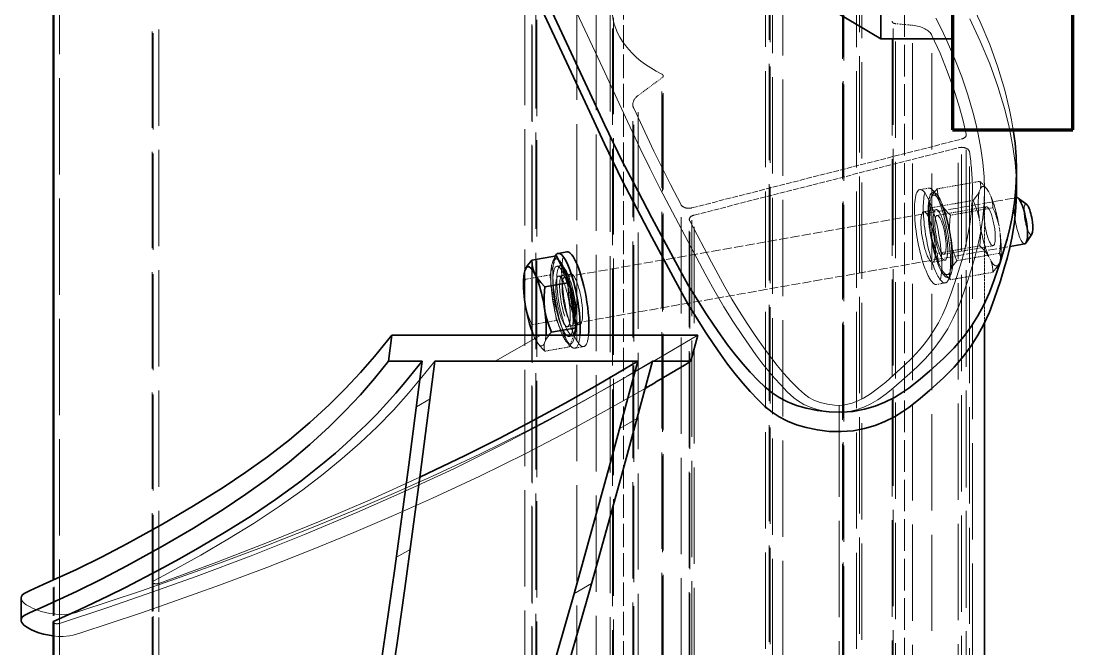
# Model space of a CAD drawing. Header units: millimetres. Extents: x 9871 to 39278, y 5493 to 26288.
# Drawn here: x 20335.6 to 20466.6, y 12934.7 to 13012.9 of the extents above; entities that cross this region are included whole.
import ezdxf

# ---------------------------------------------------------------- set-up
doc = ezdxf.new("R2010")
doc.units = ezdxf.units.MM
doc.linetypes.add('DASHED', pattern=[15, 12, -3])

# ---------------------------------------------------------------- blocks, each defined once
blk = doc.blocks.new('A$C55E021B5')
at = {"color": 7, "lineweight": 35, "ltscale": 0.2}
blk.add_line((1193.700850030742, 1051.52981599691), (1193.700850030742, 931.5298440343759), dxfattribs=at)
at = {"color": 7, "lineweight": 140, "ltscale": 0.2}
blk.add_line((1193.700850030742, 1051.52981599691), (1193.700850030742, 931.5298440343759), dxfattribs=at)
at = {"color": 7, "linetype": 'DASHED', "lineweight": 13}
for p, q in [((1304.988208062234, 385.9509767550335), (1304.988208062234, 1035.811359586456)), ((1292.613485611728, 377.0206962487719), (1292.613485611728, 1028.381170282402)), ((1293.344991788486, 376.5421044417017), (1293.344991788486, 1027.979711635999)), ((1293.446157536338, 376.7561089082446), (1293.446157536338, 1028.1593838353)), ((1216.417366939932, 312.418355385802), (1216.417366939932, 970.9437447375676)), ((1216.541420866022, 312.7213948656863), (1216.541420866022, 971.2303047292226)), ((1217.023445899933, 311.840886648657), (1217.023445899933, 970.3971750410565)), ((1214.860055292127, 310.775213069428), (1214.860055292127, 969.3866619714827)), ((1216.135842347503, 311.055593253026), (1216.135842347503, 969.6528514845122)), ((1245.651063722893, 304.1908563925244), (1245.651063722893, 963.0930995991512)), ((1247.010163747225, 304.597235997353), (1247.010163747225, 963.4840296836628)), ((1245.513734653461, 303.2198254304531), (1245.513734653461, 962.1572019907471)), ((1246.084565818877, 302.4922102439741), (1246.084565818877, 961.4549926821201)), ((1246.119813613463, 302.6534574597899), (1246.119813613463, 961.610632294236)), ((1205.026836154037, 297.9521112070943), (1205.026836154037, 957.0467295518902)), ((1205.285930331782, 298.6959770000831), (1205.285930331782, 957.7718270387559)), ((1205.687846741741, 296.8082744992862), (1205.687846741741, 955.9288709264074)), ((1207.326640304163, 295.5702529379923), (1207.326640304163, 954.7160263611295)), ((1207.436961323358, 295.3803954994364), (1207.436961323358, 954.5297165902157)), ((1207.260722350897, 295.1496826627117), (1207.260722350897, 954.3031236256065)), ((1240.537386939264, 290.236048556777), (1240.537386939264, 949.4510587192199)), ((1236.378604951882, 288.7848236151331), (1236.378604951882, 948.0075013172172)), ((1238.105289118816, 288.9440108947747), (1238.105289118816, 948.1661163925019)), ((1235.955173654351, 288.4899094384455), (1235.955173654351, 947.7136171085585)), ((1235.959293526466, 288.4526017079188), (1235.959293526466, 947.6765382597514)), ((1201.096478185602, 287.1477466661308), (1201.096478185602, 946.3732853904658)), ((1236.096622595898, 287.1484333114058), (1236.096622595898, 946.3742009175767)), ((1198.701001450405, 285.3242455051804), (1198.701001450405, 944.5456643575162)), ((1200.814495829618, 285.5176506113785), (1200.814495829618, 944.7399849908252)), ((1201.234265018706, 285.8474692598975), (1201.234265018706, 945.070948048291)), ((1201.238384890705, 285.8103904112068), (1201.238384890705, 945.0338691994839)), ((1196.273023502072, 284.0555537850887), (1196.273023502072, 943.2694195384684)), ((1229.756597221698, 279.0707374448248), (1229.756597221698, 938.2177697178267)), ((1229.866918240892, 278.8880897824711), (1229.866918240892, 938.031459946913)), ((1229.932836194275, 279.2930960965168), (1229.932836194275, 938.4443626824359)), ((1232.891819877885, 276.6984922105039), (1232.891819877885, 935.7920805872709)), ((1233.4457137914, 275.1495347477321), (1233.4457137914, 934.200665553828)), ((1233.553288229261, 275.6100448940706), (1233.553288229261, 934.6744508435077)), ((1192.003462732057, 271.955260591727), (1192.003462732057, 930.8995036054694)), ((1192.011702476171, 272.027472794085), (1192.011702476171, 930.9743479482422)), ((1192.609541691942, 271.4288324920053), (1192.609541691942, 930.3529339089582)), ((1191.60795501199, 269.928283526242), (1191.60795501199, 928.7910446253663)), ((1192.998182958559, 270.4003522025014), (1192.998182958559, 929.28314045773)), ((1191.232588888714, 265.457993433025), (1191.232588888714, 924.1021724299353)), ((1226.183752597528, 263.2696547109226), (1226.183752597528, 921.7868043185736)), ((1227.531866296296, 263.6164106113429), (1227.531866296296, 922.1546173430106)), ((1225.909094458548, 262.4216477069131), (1225.909094458548, 920.886154504522)), ((1226.514715654994, 261.9080369869771), (1226.514715654994, 920.3395848080108)), ((1226.46756600785, 261.738550027163), (1226.46756600785, 920.1589970817149)), ((1207.823313772082, 240.7746953671158), (1207.823313772082, 897.1659909793234))]:
    blk.add_line(p, q, dxfattribs=at)
at = {"color": 7, "lineweight": 13, "ltscale": 0.2606365203857422}
blk.add_line((1305.675768936737, 875.4348101435753), (1305.675768936737, 1031.816685837141), dxfattribs=at)
at = {"color": 7, "lineweight": 35, "ltscale": 0.2608814239501953}
blk.add_line((1305.805773789165, 875.375300880085), (1305.805773789165, 1031.904118678096), dxfattribs=at)
at = {"color": 7, "lineweight": 35, "ltscale": 0.1583335876464844}
blk.add_line((1178.700853535425, 1026.529974425939), (1178.700853535425, 931.5298440343759), dxfattribs=at)
at = {"color": 7, "lineweight": 140, "ltscale": 0.1583335876464844}
blk.add_line((1178.700853535425, 931.5298440343759), (1178.700853535425, 1026.529974425939), dxfattribs=at)
at = {"color": 7, "linetype": 'DASHED', "lineweight": 13, "ltscale": 0.3285686492919922}
blk.add_line((1199.70121483969, 810.0375628500769), (1199.70121483969, 1007.17870636427), dxfattribs=at)
at = {"color": 7, "linetype": 'DASHED', "lineweight": 13, "ltscale": 0.07688064575195312}
blk.add_line((1193.700850030742, 988.9826046586095), (1193.700850030742, 942.8542279851681), dxfattribs=at)
at = {"color": 7, "lineweight": 35, "ltscale": 0.07688064575195312}
blk.add_line((1202.629986128057, 988.9826046586095), (1202.629986128057, 942.8542279851681), dxfattribs=at)
at = {"color": 7, "linetype": 'DASHED', "lineweight": 13, "ltscale": 0.2436740875244141}
blk.add_line((1234.700901486431, 810.037333968241), (1234.700901486431, 956.2417523230251), dxfattribs=at)
at = {"color": 7, "lineweight": 35, "ltscale": 0.01371212478267027}
blk.add_line((1209.70105991546, 947.0599307378579), (1202.629986128057, 942.8542279851681), dxfattribs=at)
at = {"color": 7, "linetype": 'DASHED', "lineweight": 13, "ltscale": 0.003537348781444039}
blk.add_line((1200.814495829618, 944.7399849908252), (1198.701001450405, 944.5456643575162), dxfattribs=at)
at = {"color": 7, "lineweight": 35, "ltscale": 0.01488189697265625}
blk.add_line((1193.700850030742, 942.8542279851681), (1202.629986128057, 942.8542279851681), dxfattribs=at)
at = {"color": 7, "linetype": 'DASHED', "lineweight": 13, "ltscale": 0.006272704637459376}
blk.add_line((1232.891819877885, 935.7920805872709), (1229.866918240892, 938.031459946913), dxfattribs=at)
at = {"color": 7, "lineweight": 35, "ltscale": 0.025}
blk.add_line((1193.700850030742, 931.5298440343759), (1178.700853535425, 931.5298440343759), dxfattribs=at)
at = {"color": 7, "lineweight": 140, "ltscale": 0.025}
blk.add_line((1193.700850030742, 931.5298440343759), (1178.700853535425, 931.5298440343759), dxfattribs=at)
at = {"color": 7, "linetype": 'DASHED', "lineweight": 13, "ltscale": 0.05774962181503952}
blk.add_line((1226.183752597528, 921.7868043185736), (1192.609541691942, 930.3529339089582), dxfattribs=at)
at = {"color": 7, "linetype": 'DASHED', "lineweight": 13, "ltscale": 0.05660874510228634}
blk.add_line((1225.909094458548, 920.886154504522), (1192.998182958559, 929.28314045773), dxfattribs=at)
at = {"color": 7, "lineweight": 35, "ltscale": 0.004019546508789063}
blk.add_line((1185.7330174198, 924.0969081488729), (1185.7330174198, 926.5086354906962), dxfattribs=at)
at = {"color": 7, "linetype": 'DASHED', "lineweight": 13, "ltscale": 0.008982550977499514}
for p, q in [((1195.617048313477, 924.1573329394741), (1190.309279778259, 925.0925439026032)), ((1193.977339223944, 920.8648684987857), (1188.669570688726, 921.8000794619147)), ((1196.436902858302, 921.7840577371244), (1191.129134323084, 922.7192687002535)), ((1195.617048313477, 916.1183180940861), (1190.309279778259, 917.0535290572152)), ((1193.157484679235, 915.1991288557474), (1187.849716143901, 916.1343398188765)), ((1193.977339223944, 912.8258536533976), (1188.669570688726, 913.7610646165267))]:
    blk.add_line(p, q, dxfattribs=at)
at = {"color": 7, "linetype": 'DASHED', "lineweight": 13, "ltscale": 0.001849178463723555}
for p, q in [((1197.786847611293, 924.0573116005689), (1196.694165981826, 924.2498011796561)), ((1239.679080254966, 904.4922679540759), (1240.771761884433, 904.2997783749888))]:
    blk.add_line(p, q, dxfattribs=at)
at = {"color": 7, "lineweight": 35, "ltscale": 0.002231014599331837}
blk.add_line((1184.468674453427, 922.2132110792736), (1185.543503303881, 923.0110929729708), dxfattribs=at)
at = {"color": 7, "lineweight": 35, "ltscale": 6.510068963620556e-05}
blk.add_line((1185.750412435256, 923.0573270930036), (1185.711960295783, 923.0641935464519), dxfattribs=at)
at = {"color": 7, "linetype": 'DASHED', "lineweight": 13, "ltscale": 0.09526503091307223}
blk.add_line((1242.042513540699, 913.1401083407982), (1185.750412435256, 923.0573270930036), dxfattribs=at)
at = {"color": 7, "linetype": 'DASHED', "lineweight": 13, "ltscale": 0.001065560214113664}
for p, q in [((1188.932784738587, 923.2331083019089), (1189.217513675903, 923.8055416398274)), ((1189.217513675903, 915.7665267944394), (1188.932784738587, 915.1940934565209))]:
    blk.add_line(p, q, dxfattribs=at)
at = {"color": 7, "linetype": 'DASHED', "lineweight": 13, "ltscale": 0.0002076782993627506}
blk.add_line((1189.412520954604, 924.1026301934908), (1189.488051942768, 924.201736005285), dxfattribs=at)
at = {"color": 7, "linetype": 'DASHED', "lineweight": 13, "ltscale": 0.02775192260742188}
blk.add_line((1189.732955450061, 907.4464451202948), (1189.732955450061, 924.0975947942643), dxfattribs=at)
at = {"color": 7, "linetype": 'DASHED', "lineweight": 13, "ltscale": 0.0007275671801478094}
for p, q in [((1190.233748790095, 924.1852565169393), (1190.376113258753, 923.7725826631358)), ((1187.916549624395, 914.8143785794091), (1187.774185155737, 915.2270524332125))]:
    blk.add_line(p, q, dxfattribs=at)
at = {"color": 7, "linetype": 'DASHED', "lineweight": 13, "ltscale": 0.001168544825767795}
for p, q in [((1195.732404731898, 923.547591871029), (1196.231824781265, 924.0396877032763)), ((1241.733065370805, 905.0019876836159), (1241.233645321438, 904.5098918512522))]:
    blk.add_line(p, q, dxfattribs=at)
at = {"color": 7, "linetype": 'DASHED', "lineweight": 13, "ltscale": 0.0007274558672605117}
blk.add_line((1196.370069377808, 923.1040189765918), (1196.512891610022, 922.6915740046243), dxfattribs=at)
at = {"color": 7, "linetype": 'DASHED', "lineweight": 13, "ltscale": 0.0103846880091827}
for p, q in [((1195.638105437494, 920.8403781480447), (1189.501784849781, 921.9213868066727)), ((1194.784834152539, 915.9970107494446), (1188.648513564709, 917.0780194079562))]:
    blk.add_line(p, q, dxfattribs=at)
at = {"color": 7, "linetype": 'DASHED', "lineweight": 13, "ltscale": 0.001065900208875264}
for p, q in [((1195.0691053263, 922.1518707615614), (1195.354292027288, 922.7243040994799)), ((1195.354292027288, 914.6852892540919), (1195.0691053263, 914.1128559161734))]:
    blk.add_line(p, q, dxfattribs=at)
at = {"color": 7, "linetype": 'DASHED', "lineweight": 13, "ltscale": 0.001658902150394091}
for p, q in [((1190.376113258753, 920.4519657632627), (1190.233748790095, 919.4668585715408)), ((1187.774185155737, 918.5476693332021), (1187.916549624395, 919.532776524924))]:
    blk.add_line(p, q, dxfattribs=at)
at = {"color": 7, "linetype": 'DASHED', "lineweight": 13, "ltscale": 0.002595934534808509}
blk.add_line((1197.300702705266, 921.2999727672723), (1195.766736999256, 921.5700532705814), dxfattribs=at)
at = {"color": 7, "linetype": 'DASHED', "lineweight": 13, "ltscale": 0.001658633924338317}
blk.add_line((1196.512891610022, 919.3707282229152), (1196.370069377808, 918.3858499129128), dxfattribs=at)
at = {"color": 7, "lineweight": 35, "ltscale": 0.002230723413478284}
blk.add_line((1183.818650191286, 918.5238656277361), (1184.556107294382, 917.4069225293642), dxfattribs=at)
at = {"color": 7, "linetype": 'DASHED', "lineweight": 13, "ltscale": 0.001658524603748294}
blk.add_line((1193.91050574345, 917.4666606745741), (1194.052870212225, 918.4515389845765), dxfattribs=at)
at = {"color": 7, "lineweight": 35, "ltscale": 0.003126638791161746}
blk.add_line((1186.543716693166, 916.9738781969354), (1184.696182945147, 917.2993480916193), dxfattribs=at)
at = {"color": 7, "linetype": 'DASHED', "lineweight": 13, "ltscale": 0.09220424400419094}
blk.add_line((1241.027193953618, 907.3752628859656), (1186.543716693166, 916.9738781969354), dxfattribs=at)
at = {"color": 7, "linetype": 'DASHED', "lineweight": 13, "ltscale": 0.002596685920268853}
for p, q in [((1196.190626060343, 914.9970262418792), (1194.656202590777, 915.2671067451884)), ((1241.274844042244, 913.5525533127657), (1242.809267511926, 913.2824728094565))]:
    blk.add_line(p, q, dxfattribs=at)
at = {"color": 7, "lineweight": 35, "ltscale": 0.006130292342476589}
blk.add_line((1243.073854852453, 915.7967391897982), (1241.43414576292, 912.5042747491098), dxfattribs=at)
at = {"color": 7, "lineweight": 35, "ltscale": 0.001849178463723555}
blk.add_line((1241.76098894827, 916.3101210277819), (1242.853670577737, 916.1176314488112), dxfattribs=at)
at = {"color": 7, "linetype": 'DASHED', "lineweight": 13, "ltscale": 0.004184826960004457}
blk.add_line((1243.893709397162, 913.4234639874485), (1243.073854852453, 915.7967391897982), dxfattribs=at)
at = {"color": 7, "lineweight": 35, "ltscale": 0.005195890635127617}
blk.add_line((1243.073854852453, 915.7967391897982), (1246.144075082368, 915.255662656069), dxfattribs=at)
at = {"color": 7, "linetype": 'DASHED', "lineweight": 13, "ltscale": 0.001168154233697573}
for p, q in [((1243.516969983335, 915.1290910303651), (1243.216219321112, 915.7621780406043)), ((1193.948500119368, 913.4204885242798), (1194.249250781591, 912.7874015139241))]:
    blk.add_line(p, q, dxfattribs=at)
at = {"color": 7, "linetype": 'DASHED', "lineweight": 13, "ltscale": 0.0007272065766233501}
blk.add_line((1194.052870212225, 913.7333699208975), (1193.91050574345, 914.145814892865), dxfattribs=at)
at = {"color": 7, "linetype": 'DASHED', "lineweight": 13, "ltscale": 0.0002072167291069882}
blk.add_line((1194.8740980476, 913.8157673626265), (1194.799024822991, 913.7166615507158), dxfattribs=at)
at = {"color": 7, "linetype": 'DASHED', "lineweight": 13, "ltscale": 0.0008118565768737392}
blk.add_line((1242.544680171399, 914.5880144966359), (1243.024416387416, 914.5035571188491), dxfattribs=at)
at = {"color": 7, "lineweight": 35, "ltscale": 7.600730455463896e-06}
blk.add_line((1247.00238176655, 913.9311237809306), (1247.001008475883, 913.9354725347657), dxfattribs=at)
at = {"color": 7, "linetype": 'DASHED', "lineweight": 13, "ltscale": 0.001848427098655397}
blk.add_line((1195.704481154433, 912.2394585267466), (1194.612257288522, 912.4319481058337), dxfattribs=at)
at = {"color": 7, "lineweight": 35, "ltscale": 0.009541252901002521}
blk.add_line((1241.43414576292, 912.5042747491098), (1240.614291218095, 906.8385351060715), dxfattribs=at)
at = {"color": 7, "lineweight": 35, "ltscale": 0.005195824441142524}
for p, q in [((1241.43414576292, 912.5042747491098), (1244.504365992834, 911.9634270971001)), ((1240.614291218095, 906.8385351060715), (1243.684511448009, 906.2976874540618))]:
    blk.add_line(p, q, dxfattribs=at)
at = {"color": 7, "linetype": 'DASHED', "lineweight": 13, "ltscale": 0.009541252901002521}
blk.add_line((1243.073854852453, 907.7577243444102), (1243.893709397162, 913.4234639874485), dxfattribs=at)
at = {"color": 7, "linetype": 'DASHED', "lineweight": 13, "ltscale": 0.005195890635127617}
for p, q in [((1243.893709397162, 913.4234639874485), (1246.963929627076, 912.8823874537193)), ((1243.073854852453, 907.7577243444102), (1246.144075082368, 907.216647810681)), ((1241.43414576292, 904.4652599037217), (1244.504365992834, 903.9241833699925))]:
    blk.add_line(p, q, dxfattribs=at)
at = {"color": 7, "lineweight": 35}
blk.add_line((1189.732955450061, 265.4537591199914), (1189.732955450061, 907.4464451202948), dxfattribs=at)
at = {"color": 7, "linetype": 'DASHED', "lineweight": 13, "ltscale": 0.002596000708730646}
blk.add_line((1240.16476739732, 907.2498356690921), (1241.698733103447, 906.9795262840635), dxfattribs=at)
at = {"color": 7, "linetype": 'DASHED', "lineweight": 13, "ltscale": 0.006130292342476589}
blk.add_line((1241.43414576292, 904.4652599037217), (1243.073854852453, 907.7577243444102), dxfattribs=at)
at = {"color": 7, "lineweight": 35, "ltscale": 0.005636109197816918}
blk.add_line((1226.318792849183, 902.6683090295701), (1225.462317219222, 905.9397163463582), dxfattribs=at)
at = {"color": 7, "lineweight": 35, "ltscale": 0.0635406494140625}
blk.add_line((1225.462317219222, 905.9397163463582), (1263.586697960141, 905.9397163463582), dxfattribs=at)
at = {"color": 7, "lineweight": 35, "ltscale": 0.001584103782709187}
blk.add_line((1240.614291218095, 906.8385351060715), (1240.924654915099, 905.9401741099136), dxfattribs=at)
at = {"color": 7, "linetype": 'DASHED', "lineweight": 13, "ltscale": 0.002600723177926708}
blk.add_line((1240.924654915099, 905.9401741099136), (1241.43414576292, 904.4652599037217), dxfattribs=at)
at = {"color": 7, "lineweight": 13, "ltscale": 0.01090462680674222}
blk.add_line((1250.691956099807, 902.6683090295701), (1245.025758693213, 905.9397163463582), dxfattribs=at)
at = {"color": 7, "lineweight": 35, "ltscale": 0.005495127816988235}
blk.add_line((1263.997311877887, 902.6683090295701), (1263.586697960141, 905.9397163463582), dxfattribs=at)
at = {"color": 7, "linetype": 'DASHED', "lineweight": 13, "ltscale": 0.000811105203359594}
blk.add_line((1241.004305775379, 905.8426704706217), (1241.483584227957, 905.7582130928349), dxfattribs=at)
at = {"color": 7, "linetype": 'DASHED', "lineweight": 13, "ltscale": 0.0002545226505759098}
blk.add_line((1245.418062068391, 904.9367563756241), (1245.325593828326, 904.8152201491466), dxfattribs=at)
at = {"color": 7, "lineweight": 35, "ltscale": 0.0079986572265625}
blk.add_line((1226.318792849183, 902.6683090295701), (1231.117986063808, 902.6683090295701), dxfattribs=at)
at = {"color": 7, "lineweight": 35, "ltscale": 0.04218292236328125}
blk.add_line((1232.922032273127, 902.6683090295701), (1258.231779777663, 902.6683090295701), dxfattribs=at)
at = {"color": 7, "lineweight": 35, "ltscale": 0.006989288330078125}
blk.add_line((1259.803739859592, 902.6683090295701), (1263.997311877887, 902.6683090295701), dxfattribs=at)
at = {"color": 7, "lineweight": 13, "ltscale": 0.003271142831453049}
blk.add_line((1260.520597602226, 896.9938718788617), (1258.820921485763, 897.9753169620235), dxfattribs=at)
at = {"color": 7, "lineweight": 13, "ltscale": 0.004131629294510605}
blk.add_line((1235.173771248999, 894.3074863981747), (1233.026860129539, 895.5468812501349), dxfattribs=at)
at = {"color": 7, "lineweight": 13, "ltscale": 0.003315902421336546}
blk.add_line((1263.014035740387, 878.2340343430697), (1261.291013682014, 879.2287545695726), dxfattribs=at)
at = {"color": 7, "lineweight": 13, "ltscale": 0.004225787263777098}
blk.add_line((1240.884829484959, 873.6898154340743), (1238.688937664017, 874.9573627453356), dxfattribs=at)
at = {"color": 7, "linetype": 'DASHED', "lineweight": 13, "ltscale": 0.2370201110839844}
blk.add_line((1292.613485611728, 732.7746261902212), (1292.613485611728, 874.986659613467), dxfattribs=at)
at = {"color": 7, "linetype": 'DASHED', "lineweight": 13, "ltscale": 0.2415538787841797}
blk.add_line((1293.344991788486, 730.3235311818135), (1293.344991788486, 875.2558245896653), dxfattribs=at)
at = {"color": 7, "linetype": 'DASHED', "lineweight": 13, "ltscale": 0.2426151275634766}
blk.add_line((1293.446157536338, 729.5663902454835), (1293.446157536338, 875.1354327721347), dxfattribs=at)
at = {"color": 7, "linetype": 'DASHED', "lineweight": 13, "ltscale": 0.2966709136962891}
blk.add_line((1305.675768936737, 697.4323035151756), (1305.675768936737, 875.4348101435753), dxfattribs=at)
at = {"color": 7, "linetype": 'DASHED', "lineweight": 13, "ltscale": 0.2952529907226563}
blk.add_line((1305.805773789165, 698.223547837144), (1305.805773789165, 875.375300880085), dxfattribs=at)
at = {"color": 7, "lineweight": 35, "ltscale": 0.00458526611328125}
blk.add_line((1309.79564102109, 870.4147460088425), (1309.79564102109, 873.1659050340822), dxfattribs=at)
at = {"color": 7, "linetype": 'DASHED', "lineweight": 13, "ltscale": 0.2878299713134765}
blk.add_line((1304.988208062234, 697.306418534863), (1304.988208062234, 870.0043609729328), dxfattribs=at)
at = {"color": 7, "lineweight": 13, "ltscale": 0.28529052734375}
blk.add_line((1305.675768936737, 699.1180178430222), (1305.675768936737, 870.2922942552541), dxfattribs=at)
at = {"color": 7, "lineweight": 35, "ltscale": 0.2864715576171875}
blk.add_line((1305.805773789165, 698.2755040017946), (1305.805773789165, 870.1583984125464), dxfattribs=at)
at = {"color": 7, "linetype": 'DASHED', "lineweight": 13}
for points in [[(1191.567214054623, 945.3593390941678), (1190.247481696992, 942.569727929571), (1189.078353552133, 939.7549397688417), (1188.062576201613, 936.9129146760388), (1187.201522935982, 934.0415927149879), (1186.659073111587, 931.8580605103925), (1186.22282443427, 929.6557599995576), (1185.913376264376, 927.4333178918168), (1185.778336012721, 925.7656852248183), (1185.7330174198, 924.0969081488729)], [(1195.780927669708, 945.425943692826), (1195.052168074399, 943.9748331919836), (1194.365522727006, 942.5186872920312), (1193.414747802643, 940.3223377075337), (1192.558729936238, 938.1074486986327), (1191.798842418459, 935.8701292751648), (1191.135085249422, 933.6062595647818), (1190.799086792729, 932.2952247148205), (1190.500167184844, 930.9754923571891), (1190.167373073156, 929.2048628881166), (1189.921096275197, 927.4246203841467), (1189.773238643756, 925.6379691901675), (1189.732955450061, 924.0975947942643)], [(1207.761515690814, 896.2747253183334), (1208.69672665406, 896.3037933047453), (1209.644297233419, 896.4292205215024), (1210.571268452317, 896.6407072885486), (1211.445139097734, 896.9281828073144), (1212.232950192978, 897.2808896340721), (1213.022592342561, 897.7647457222047), (1213.481271434561, 898.1183680760732), (1214.297921634381, 898.8691003225103), (1215.120064996983, 899.7102408730716), (1215.89826305733, 900.5644276852545), (1217.342507104724, 902.3057602861954), (1218.233315002042, 903.4801527119998), (1219.904609777484, 905.8586921952956), (1221.09479504636, 907.657703005505), (1222.226386578855, 909.4695311953838), (1223.635382831664, 911.9123864596768), (1224.527106256093, 913.5507222584274), (1226.267065566368, 916.836778009223), (1228.241399821811, 920.5327610324894), (1230.189641554127, 924.2324061640829), (1231.441167140714, 926.7150868585159), (1232.654240587712, 929.2048628881166), (1234.226658433196, 932.532575123274), (1237.306491698007, 939.1994436828245), (1240.804720861124, 946.6978397579223)], [(1191.567214054623, 947.7710664358747), (1190.247481696992, 944.9814552712778), (1189.078353552133, 942.1666671105486), (1188.062576201613, 939.3246420177456), (1187.201522935982, 936.4533200568112), (1186.600021611652, 934.0035983391863), (1186.348709414582, 932.770154413447), (1186.135391593314, 931.5303017979313)], [(1196.273023502072, 943.2694195384684), (1195.267774713444, 941.0543016478478), (1194.361860618563, 938.8222465053259), (1193.554365689968, 936.5691342387872), (1192.846205455004, 934.2899294490053), (1192.399885979234, 932.6385473885166), (1192.011702476171, 930.9743479482422)], [(1227.531866296296, 922.1546173430106), (1228.866247087935, 924.7103113258781), (1230.917027858886, 928.8381942726264), (1233.4457137914, 934.200665553828)], [(1188.932784738587, 923.2331083019089), (1188.772109727244, 922.714233301027), (1188.68421912285, 922.1285248197673), (1188.669570688726, 921.8000794619147)], [(1189.732955450061, 924.0975947942643), (1189.784682732876, 922.3452758677595), (1189.939406817764, 920.5947879954765), (1190.195296650621, 918.8484199953091), (1190.550063413437, 917.10891844859), (1190.933211517273, 915.6092850099376), (1191.219771508928, 914.6129626109323), (1191.840956666492, 912.6267265026981), (1192.539503866559, 910.5743435593613), (1192.932265005293, 909.5528441642236), (1193.614332717014, 908.0282626112748), (1194.314710971303, 906.7282140868774), (1195.125410244786, 905.4510537407186), (1196.045515010235, 904.2112011252029), (1197.074109740657, 903.0230757923855), (1197.996961087556, 902.0908402924251), (1198.653394039589, 901.476521588309), (1200.068341218852, 900.2162984941679), (1201.317120223874, 899.1460472793842), (1201.982250683694, 898.6171014800493), (1203.038311228025, 897.8688869332254), (1203.881053951089, 897.3671780660807), (1204.770946321296, 896.9377958422119), (1205.712108210762, 896.5999663312978), (1206.707286200821, 896.3724578394613), (1207.761515690814, 896.2747253183334)], [(1190.376113258753, 923.7725826631358), (1190.591719897799, 923.3942410768068), (1191.129134323084, 922.7192687002535)], [(1191.232588888714, 924.1021724299353), (1191.263716811067, 922.7618407118425), (1191.356185051249, 921.4219667573052), (1191.561720891841, 919.7108465516067), (1191.866133662508, 918.0047617451346), (1192.187941448748, 916.6085828721116), (1192.566054153358, 915.2137772898714), (1193.213331834166, 913.1073782458261), (1193.819410794051, 911.285021493939), (1194.501478505772, 909.4924193736224), (1194.958784307222, 908.4752687324362), (1195.476972662713, 907.468875534978), (1196.062452262137, 906.4750708354695), (1196.715223105726, 905.500721087592), (1197.24714436823, 904.787754335237), (1197.814313425086, 904.094471416116), (1198.750439915442, 903.0754897205916), (1199.784985572085, 902.0782517944754), (1201.028271414441, 900.9642841591558), (1202.039928892962, 900.0826315331797), (1203.0937006194, 899.2206627404375), (1203.935985578792, 898.6095483812096), (1204.796123317312, 898.0787715277693), (1205.501079207272, 897.7256069373398), (1206.199168643783, 897.4550686704752), (1206.75352032097, 897.301031230978), (1207.301463308148, 897.204900882236), (1207.823313772082, 897.1659909793234)], [(1195.354292027288, 922.7243040994799), (1195.514509274959, 923.2431791003619), (1195.60239987947, 923.8288875816215), (1195.617048313477, 924.1573329394741)], [(1196.370069377808, 923.1040189765918), (1196.154920502318, 923.4823605630372), (1195.617048313477, 924.1573329394741)], [(1187.916549624395, 919.532776524924), (1188.132156263557, 920.3821568195999), (1188.456710631013, 921.3004305308277), (1188.669570688726, 921.8000794619147)], [(1190.376113258753, 920.4519657632627), (1190.591719897799, 921.3013460579386), (1190.916274265372, 922.2196197691665), (1191.129134323084, 922.7192687002535)], [(1195.0691053263, 922.1518707615614), (1194.728529234053, 921.6650392102601), (1194.266188033493, 921.1452486822673), (1193.977339223944, 920.8648684987857)], [(1196.512891610022, 919.3707282229152), (1196.547681641052, 920.2521519671718), (1196.498243176015, 921.2361147499469), (1196.436902858302, 921.7840577371244)], [(1194.052870212225, 918.4515389845765), (1194.088118006694, 919.3329627288331), (1194.038679541656, 920.3171543933277), (1193.977339223944, 920.8648684987857)], [(1190.233748790095, 919.4668585715408), (1190.19850099551, 918.5854348272842), (1190.247939460547, 917.6014720445091), (1190.309279778259, 917.0535290572152)], [(1220.272651683757, 908.8888581133506), (1221.194129739873, 910.4095486760198), (1222.07166249385, 911.9419122095278), (1223.745246087186, 915.0391404897964), (1226.46756600785, 920.1589970817149)], [(1187.774185155737, 918.5476693332021), (1187.738937361268, 917.666474470665), (1187.788375826189, 916.682282806054), (1187.849716143901, 916.1343398188765)], [(1196.370069377808, 918.3858499129128), (1196.154920502318, 917.5362407365174), (1195.82990837119, 916.6179670252895), (1195.617048313477, 916.1183180940861)], [(1189.217513675903, 915.7665267944394), (1189.558089768267, 916.2535872275766), (1190.020888732382, 916.7731488737336), (1190.309279778259, 917.0535290572152)], [(1193.91050574345, 917.4666606745741), (1193.694899104405, 916.6170514980622), (1193.370344736832, 915.6987777868344), (1193.157484679235, 915.1991288557474)], [(1188.932784738587, 915.1940934565209), (1188.772109727244, 914.6752184557554), (1188.68421912285, 914.0895099743793), (1188.669570688726, 913.7610646165267)], [(1193.91050574345, 914.145814892865), (1193.694899104405, 914.5241564793105), (1193.157484679235, 915.1991288557474)], [(1195.354292027288, 914.6852892540919), (1195.514509274959, 915.2041642549739), (1195.60239987947, 915.7898727363499), (1195.617048313477, 916.1183180940861)], [(1187.916549624395, 914.8143785794091), (1188.132156263557, 914.43603699308), (1188.669570688726, 913.7610646165267)], [(1241.027193953618, 907.3752628859656), (1241.050997659084, 907.366794260015), (1241.055575294755, 907.3638187968463), (1241.049166604746, 907.3706852502946), (1241.02124302728, 907.4164616067719), (1240.946169802672, 907.6572452419496), (1240.888949357075, 908.1660494442622), (1240.904055554754, 909.035571335844), (1241.053286476861, 910.261919926299), (1241.333437778623, 911.5287805922853), (1241.628237514393, 912.4095176911505), (1241.758700130376, 912.6999686730851)], [(1241.758700130376, 912.6999686730851), (1241.959658335414, 913.0320761393814), (1242.04800670348, 913.1245443795633), (1242.071352645275, 913.1401083407982), (1242.073641463052, 913.1410238679091), (1242.072725935941, 913.1405661043536), (1242.061739610377, 913.1389639318513), (1242.042513540699, 913.1401083407982)], [(1246.998261894551, 910.0900297076732), (1247.071046301382, 911.0245540254109), (1247.047700359471, 912.0536065193883), (1246.963929627076, 912.8823874537193)], [(1246.998261894551, 910.0900297076732), (1246.832093720426, 909.1907531844045), (1246.557893345002, 908.2537111670536), (1246.144075082368, 907.216647810681)], [(1207.823313772082, 897.1659909793234), (1208.403757972512, 897.1806394133309), (1209.302805613945, 897.301031230978), (1210.20688865472, 897.5292263680894), (1210.982340133618, 897.824712749134), (1211.604898581965, 898.1584223880491), (1212.166574476156, 898.5601099162886), (1212.906320397029, 899.2247826125531), (1213.844735705163, 900.181508463138), (1214.728677148916, 901.160435846803), (1215.565011182087, 902.1579026547552), (1217.023903663488, 904.0628857302072), (1218.294197556083, 905.8689918755845), (1219.30310845327, 907.3754917676852), (1220.272651683757, 908.8888581133506)], [(1245.325593828326, 904.8152201491466), (1245.615815928424, 905.2446023730154), (1245.801667935782, 905.5982247268839), (1245.944032404441, 905.955966952868), (1246.048860260853, 906.3361395935353), (1246.116151504903, 906.7497289744497), (1246.144075082368, 907.216647810681)], [(1302.449909094707, 871.5223049541528), (1294.890859347171, 874.0345113984367), (1291.119345335857, 875.3359332135005), (1285.080986150992, 877.5002393485338), (1279.175836163442, 879.719248229434), (1273.397944447104, 881.9934176199895), (1268.336452709729, 884.0721219682891), (1263.361020522643, 886.1977470820129), (1258.50781120731, 888.3545001180901), (1252.607696618987, 891.1033703254361), (1246.898469437365, 893.9172429590544), (1241.552706526229, 896.7086851778731), (1236.3731117891, 899.5541434975166), (1230.806249076137, 902.7502487077436), (1225.462317219222, 905.9397163463582)], [(1243.990755273015, 905.9390297009668), (1244.305238842018, 905.490650289139), (1244.545106950085, 904.9660532437556), (1244.60049634146, 904.7161143372359), (1244.614229248356, 904.4634288494999), (1244.584474616669, 904.2038769081992), (1244.504365992834, 903.9241833699925)], [(1304.988208062234, 870.0043609729328), (1298.873402361976, 872.0279048116936), (1293.369711020947, 873.9198416254076), (1287.967185427769, 875.8577836775512), (1281.122704605092, 878.4368236023292), (1274.45492051843, 881.0886479339388), (1267.961544350008, 883.8095945638197), (1261.828428107299, 886.5133750599634), (1255.875670709051, 889.2800980463217), (1250.122498225057, 892.1118234589521), (1244.697999980752, 894.944235516974), (1239.429141348563, 897.8423366464267), (1234.265110572669, 900.8075001382094), (1231.117986063808, 902.6683090295701)], [(1258.231779777663, 902.6683090295701), (1259.829374619279, 900.6731465319463), (1261.508451375397, 898.6866815419926), (1263.398557134889, 896.5898955328448), (1265.419125510482, 894.5105045391538), (1267.522091327686, 892.510535524023), (1269.765132795888, 890.5336835689668), (1272.147334387744, 888.582466373482), (1274.668696103254, 886.6591727554624)], [(1302.449909094707, 868.771374810749), (1294.890859347171, 871.2833523733134), (1291.119345335857, 872.5847741883772), (1285.080986150992, 874.749080323294), (1279.175836163442, 876.9680892043107), (1273.397944447104, 879.2422585947497), (1268.336452709729, 881.3211918248853), (1263.361020522643, 883.4465880567732), (1258.50781120731, 885.6035699746863), (1252.607696618987, 888.3522113003128), (1246.898469437365, 891.1663128156506), (1241.552706526229, 893.9577550344693), (1236.3731117891, 896.8032133541128), (1232.019322523134, 899.2918449747667)], [(1292.613485611728, 874.986659613467), (1285.392723138662, 877.6332196641306), (1278.86684575722, 880.1612189513689), (1272.503932204781, 882.7562806009373), (1266.305813535684, 885.4145136224397), (1260.078397998572, 888.2263263198838)], [(1274.668696103254, 886.6591727554624), (1277.624475441975, 884.5642178005364), (1280.741387555478, 882.5081727487559), (1284.005699536981, 880.4903509544965), (1287.399558607241, 878.5086924820498), (1291.937368826344, 876.0038102547696), (1293.344991788486, 875.2558245896653)], [(1302.449909094707, 871.5223049541528), (1303.06514332605, 871.3327908383508), (1303.908801576108, 871.160900619725), (1304.767108260407, 871.1084866915189), (1305.465197696918, 871.1432767224323), (1306.19166847445, 871.2426114160626), (1307.281145758912, 871.5007900665805), (1308.281816911869, 871.8631099282356), (1308.749651275211, 872.0887873657339), (1309.145616758833, 872.3265955377428), (1309.41386620792, 872.5316736147797), (1309.614366649286, 872.7365228100971), (1309.749864664496, 872.955562675983), (1309.79564102109, 873.1659050340822)], [(1302.449909094707, 868.771374810749), (1303.302264852668, 868.5209781407902), (1303.767810398116, 868.4301120731106), (1304.531360024455, 868.3605320112838), (1305.153002945575, 868.3687717553985), (1305.805773789165, 868.4312564820575)]]:
    blk.add_lwpolyline(points, dxfattribs=at)
at = {"color": 7, "lineweight": 35}
for points in [[(1207.595805280362, 896.3092864675273), (1209.089487792677, 896.3468230798899), (1210.542887111296, 896.5191710620711), (1211.931741767316, 896.8087065168947), (1213.148019559318, 897.1712552602694), (1214.282815436702, 897.6196346720972), (1215.301339368671, 898.1414851361478), (1216.190773975322, 898.722158218181), (1217.098519124542, 899.4609886120597), (1217.93347986693, 900.2609304416983), (1218.927284566438, 901.3002826158481), (1219.858375657452, 902.353367697011), (1220.831123232943, 903.5387464482628), (1221.745734835611, 904.7325938255817), (1222.623267589588, 905.9445228637487), (1223.464179258313, 907.1591984832485), (1224.484076480949, 908.685839972255), (1225.468725909115, 910.2252988411637), (1226.638311817529, 912.1728539280884), (1227.394537226748, 913.5074636015634), (1228.811773223788, 916.128617774375), (1231.165593474623, 920.5648044819536), (1233.528568996684, 925.0101464608742), (1234.860203207107, 927.6145922635042), (1237.084476368953, 932.188336922467), (1238.921023791525, 936.1173216001189), (1242.670565151711, 944.2240854531119), (1245.514650180572, 950.2990657232294)], [(1207.595805280362, 893.8977880075399), (1209.089487792677, 893.9350957380666), (1210.542887111296, 894.1074437202478), (1211.931741767316, 894.3969791750715), (1213.148019559318, 894.7595279184461), (1214.282815436702, 895.2079073302739), (1215.301339368671, 895.7297577943245), (1216.190773975322, 896.3104308764741), (1217.098519124542, 897.0492612702365), (1217.93347986693, 897.849203099875), (1218.927284566438, 898.8885552740248), (1219.858375657452, 899.9416403551877), (1220.831123232943, 901.127019106556), (1221.745734835611, 902.3208664838749), (1222.623267589588, 903.5327955219254), (1223.464179258313, 904.7474711415416), (1224.484076480949, 906.2741126305482), (1225.468725909115, 907.8135714993405), (1226.638311817529, 909.7611265862652), (1227.394537226748, 911.0957362598565), (1228.811773223788, 913.7168904325517), (1231.165593474623, 918.1530771402468), (1233.528568996684, 922.5984191191674), (1234.860203207107, 925.2028649217973), (1237.084476368953, 929.7766095806437), (1238.921023791525, 933.705594258412), (1242.670565151711, 941.812358111405), (1245.514650180572, 947.8873383814062)], [(1186.135391593314, 931.5303017979313), (1185.913376264376, 929.8450452336401), (1185.778336012721, 928.1774125666416), (1185.7330174198, 926.5086354906962)], [(1185.7330174198, 926.5086354906962), (1185.735764001132, 926.0703268773213), (1185.814957097857, 924.2516322338779), (1185.999435814549, 922.4363708171586), (1186.286911333314, 920.6261447996658), (1186.574844615636, 919.251709696051), (1186.918167289332, 917.8852854547149), (1187.18000804841, 916.9532788365905), (1187.747634868938, 915.1039140342327), (1188.513015549499, 912.8066275837191), (1189.120925563722, 911.2188746587199), (1189.846480814143, 909.6279173889488), (1190.562880793223, 908.3132204304275), (1191.384566392269, 907.017978423537), (1192.316115246838, 905.7483711762179), (1193.515913550495, 904.3455547314661), (1194.851667632916, 903.0070540677116), (1196.555463621611, 901.4701128984161), (1197.763043905827, 900.4243520343734), (1199.136334600611, 899.3339592226839), (1199.895764354835, 898.8004357877944), (1200.954113716944, 898.149267116707), (1202.128277260912, 897.5528011916031), (1203.335399781688, 897.0721494484751), (1204.661083065657, 896.6871702904173), (1206.092967496705, 896.4251006495033), (1207.595805280362, 896.3092864675273)], [(1185.7330174198, 924.0969081488729), (1185.735764001132, 923.6585995354981), (1185.814957097857, 921.8399048920546), (1185.999435814549, 920.0246434753353), (1186.286911333314, 918.2144174578425), (1186.574844615636, 916.8399823542277), (1186.918167289332, 915.4735581128916), (1187.18000804841, 914.5415514947672), (1187.747634868938, 912.6921866925259), (1188.513015549499, 910.3949002418958), (1189.120925563722, 908.807147317013), (1189.846480814143, 907.2164189288451), (1190.562880793223, 905.9017219704401), (1191.384566392269, 904.6062510817137), (1192.316115246838, 903.3366438343946), (1193.515913550495, 901.9338273897592), (1194.851667632916, 900.5953267258883), (1196.555463621611, 899.0583855567093), (1197.763043905827, 898.0126246925502), (1199.136334600611, 896.922231880977), (1199.895764354835, 896.3887084460875), (1200.954113716944, 895.7375397748838), (1202.128277260912, 895.1410738498962), (1203.335399781688, 894.6604221066518), (1204.661083065657, 894.275442948594), (1206.092967496705, 894.01337330768), (1207.595805280362, 893.8977880075399)], [(1244.504365992834, 911.9634270971001), (1245.005617096424, 912.4690269545245), (1245.381898746811, 912.929537100863), (1245.615815928424, 913.2836172184034), (1245.801667935782, 913.6372395722719), (1245.944032404441, 913.994981798256), (1246.048860260853, 914.3751544389233), (1246.116151504903, 914.7887438198377), (1246.144075082368, 915.255662656069)], [(1247.001008475883, 913.9354725347657), (1246.870088096344, 914.2577380845614), (1246.665010019191, 914.6054095120926), (1246.144075082368, 915.255662656069)], [(1244.50482375639, 908.9394409872184), (1244.600954105015, 909.8510771268338), (1244.605073977131, 910.8357265548839), (1244.504365992834, 911.9634270971001)], [(1244.50482375639, 908.9394409872184), (1244.3107320048, 908.026431557053), (1243.998079490018, 907.0564305628941), (1243.684511448009, 906.2976874540618)], [(1263.586697960141, 905.9397163463582), (1265.742306587272, 903.2814833248558), (1267.506527366568, 901.2494708601444), (1269.38793561839, 899.2275291938859), (1271.389277924187, 897.2367154500971), (1273.785212422939, 895.0440279740433), (1276.355097076492, 892.8826973022951), (1279.0980163575, 890.7563855432963), (1281.771355576566, 888.835380743054), (1284.589348082183, 886.9466482742282), (1288.294944140231, 884.6310512810305), (1292.183645624304, 882.3593995900883), (1296.607472715652, 879.9263862425287), (1299.70103888736, 878.3095653312339), (1302.890277644256, 876.7309676776931), (1307.029833561843, 874.8264423657965), (1308.638414728906, 874.1155355494993)], [(1304.988208062234, 697.306418534863), (1300.416523339329, 706.782124328689), (1298.19453899526, 711.4707676424005), (1294.858358134152, 718.656968966272), (1292.465627980288, 723.927200889244), (1290.10997667523, 729.212539009779), (1285.511283901971, 739.8232695628249), (1281.055871124598, 750.4843541081354), (1276.734125308212, 761.1960215271974), (1272.535975654362, 771.9612472835288), (1268.451351364478, 782.7811757857271), (1264.477048093904, 793.6526026890206), (1261.128965380005, 803.0953495062713), (1257.866942216395, 812.5687664823199), (1254.692809657296, 822.0719380900555), (1251.606567702591, 831.6032621570921), (1249.368561633615, 838.7141613745189), (1247.16992323134, 845.8669459581433), (1244.978151282514, 853.1620950105425), (1242.83627556228, 860.4435111559287), (1238.823062388561, 874.4769398839271), (1234.923374579041, 888.553627268906), (1231.117986063808, 902.6683090295701)], [(1292.613485611728, 728.6309504005185), (1288.174094559145, 738.7456941310375), (1283.865166122545, 748.9172005435976), (1279.688989119706, 759.1159438882314), (1275.632746170959, 769.3533682541747), (1271.689570822738, 779.6269559416978), (1267.852596621597, 789.9408268229163), (1264.11541487764, 800.3000162970566), (1260.478483354309, 810.7042954823992), (1256.484496250385, 822.5402302169532), (1252.636535723679, 834.4008841840841), (1248.924988739294, 846.3054834533541), (1245.332918045329, 858.2721096857276), (1243.064241817556, 866.0547769348195), (1240.840426419149, 873.8401907651278), (1236.49258807952, 889.4643478812941), (1232.922032273127, 902.6683090295701)], [(1260.078397998572, 888.2263263198838), (1254.441955223665, 890.9152295003005), (1250.189331705551, 893.0504676488054), (1246.045198152293, 895.2239290550642), (1241.994448366328, 897.437215891463), (1238.010074297301, 899.691701448668), (1232.922032273127, 902.6683090295701)], [(1274.668696103254, 802.017316310812), (1273.445094094248, 807.7794151843118), (1272.258113170377, 813.5607401274901), (1269.988063651937, 825.1904523760604), (1267.859005311489, 836.8766984249523), (1265.876889075371, 848.5576801927818), (1264.038052835138, 860.2036430479784), (1262.983365581589, 867.2696814360388), (1261.968503758064, 874.3412129869976), (1260.042692440431, 888.4980089956953), (1258.231779777663, 902.6683090295701)], [(1305.675768936737, 699.1180178430222), (1303.14479418633, 706.1817674133054), (1301.94270706478, 709.6152230319858), (1300.204578808844, 714.7169979630562), (1298.409230107194, 720.183381573559), (1296.612965878434, 725.8459168715926), (1294.96089717267, 731.2079303892388), (1293.325765718808, 736.6477637130592), (1290.115927601568, 747.6661327206821), (1287.077750821118, 758.5412217325356), (1284.459343229755, 768.337362021819), (1281.950798894031, 778.1632569427893), (1279.558068740167, 788.0182198501716), (1277.28573040395, 797.9011063351354), (1275.133783885263, 807.8103142249456), (1272.856867913375, 818.9609769028903), (1270.712245611692, 830.1816774062172), (1268.699459216659, 841.4495275566878), (1266.821255309842, 852.7173777072749), (1265.073514019008, 863.9623396795068), (1263.206296437638, 876.8488417956105), (1261.457639619694, 889.7522811636154), (1259.803739859592, 902.6683090295701)], [(1259.803739859592, 902.6683090295701), (1261.951108742607, 900.0219778608589), (1263.079495930215, 898.7063653752266), (1264.251370656406, 897.3967038160481), (1265.471310556852, 896.094366473757), (1266.743893267339, 894.7998111121415), (1267.976192784132, 893.606650380214), (1269.257930765962, 892.4215005106817), (1270.608333282391, 891.2285686604737), (1272.00954755464, 890.0452498451632), (1274.943812005789, 887.7241596891836), (1278.078576898421, 885.445641544793), (1281.083336938507, 883.4239287603705), (1284.236412373706, 881.4383792975277), (1287.521323715555, 879.4864754566515), (1290.063284791526, 878.0433758183208), (1292.664297367432, 876.6172134317749), (1296.761739037102, 874.468013494421), (1298.875233416315, 873.4144706498191), (1302.56801209446, 871.6768001573218), (1305.675768936737, 870.2922942552541)], [(1263.997311877887, 902.6683090295701), (1265.742306587272, 900.530553181452), (1267.506527366568, 898.498311835021), (1269.38793561839, 896.476599050482), (1271.389277924187, 894.4857853066933), (1273.785212422939, 892.2928689489199), (1276.355097076492, 890.1317671588913), (1279.0980163575, 888.0052265180566), (1281.771355576566, 886.0842217179306), (1284.589348082183, 884.1954892489885), (1288.294944140231, 881.8798922559072), (1292.183645624304, 879.608240564965), (1296.607472715652, 877.1752272174053), (1299.70103888736, 875.5584063061106), (1302.890277644256, 873.9798086524534), (1307.029833561843, 872.0752833405568), (1308.638414728906, 871.3643765242596)], [(1309.79564102109, 873.1659050340822), (1309.756731118061, 873.3508415142132), (1309.643663517534, 873.5245627871773), (1309.389146975343, 873.7376517266093), (1309.164842828628, 873.8692587515397), (1308.638414728906, 874.1155355494993)], [(1309.79564102109, 870.4147460088425), (1309.756731118061, 870.5999113709258), (1309.643663517534, 870.7734037619375), (1309.389146975343, 870.986492701486), (1309.164842828628, 871.1180997264164), (1308.638414728906, 871.3643765242596)], [(1305.805773789165, 868.4312564820575), (1306.978564042467, 868.6649447819509), (1307.576403258354, 868.8427859269141), (1308.136248098206, 869.0503817035642), (1308.593096135985, 869.2568330713839), (1308.990892673944, 869.4758729371533), (1309.429887932711, 869.7944763783889), (1309.703172780908, 870.1117065288418), (1309.772295079179, 870.2657439684554), (1309.79564102109, 870.4147460088425)]]:
    blk.add_lwpolyline(points, dxfattribs=at)
at = {"color": 7, "linetype": 'DASHED', "lineweight": 13}
for centre, radius, start, end in [((1221.608863529735, 924.0195461064868), 30.37692816744265, 170.963293401725, 179.8441307570827), ((1195.05308360151, 919.8834234156238), 7.044939379133527, 132.324032173123, 142.1902609192897), ((1191.774580949554, 924.5111841751786), 1.575481938732476, 158.3609250242824, 191.9481821921878), ((1193.138258609441, 921.4215089937497), 4.588316978805439, 142.7039628618632, 148.6966308201371), ((1194.972059450563, 922.365417464549), 1.575481938718956, 338.3609268469012, 11.94818401417491), ((1189.315017315312, 915.5529800914519), 1.575481938754832, 158.3609250242824, 191.9481821921878), ((1192.51203805265, 913.4072133809386), 1.575481938755681, 338.3609268469012, 11.94818401417491), ((1191.148818156318, 916.4968885623675), 4.588316978556816, 322.703961268663, 328.6966326429962), ((1245.504121618564, 913.4630605357524), 1.569953767687488, 338.312958427371, 17.51951467847993), ((1189.233535400694, 918.0349741404934), 7.044939379557687, 312.3240271658529, 322.1902627411486), ((1239.761019933139, 909.1328460934164), 7.043988290096507, 312.3235217303609, 322.1929948164451)]:
    blk.add_arc(centre, radius, start, end, dxfattribs=at)
at = {"color": 7, "lineweight": 35}
for centre, radius, start, end in [((1238.541537796133, 901.5891314252804), 6.972465314687199, 38.60003636479285, 42.47619603697895), ((1417.359550215406, 1218.71903169484), 369.3030022085268, 238.8486323547422, 239.876548505177)]:
    blk.add_arc(centre, radius, start, end, dxfattribs=at)
at = {"color": 7, "linetype": 'DASHED', "lineweight": 13}
for centre, major_axis, ratio, start_param, end_param in [((1218.596779272528, 946.3737431540212), (17.49984332336093, -1.071556355576707e-15), 0.5947617139946317, 5.417040685480265, 6.283222339180956), ((1199.158765015294, 942.7823591054475), (3.000182404491552, -1.837081889259395e-16), 0.5947617139946317, 1.724067905028571, 2.865042236302796), ((1200.738049314343, 945.0338691994839), (0.4998778128936185, -3.060868817624747e-17), 0.5947617139946317, 4.865660558618543, 6.283219591395615), ((1200.738049314343, 945.0338691994839), (0.4998778128936185, -3.060868817624747e-17), 0.5947617139946317, 3.428421602838005e-05, 0.125490226969644), ((1230.256475034621, 938.2177697178267), (0.4998778128936185, -3.060868817624747e-17), 0.5947617139946317, 2.275448031891033, 3.141635853073359), ((1230.256475034621, 938.2177697178267), (0.4998778128936185, -3.060868817624747e-17), 0.5947617139946317, 3.141635853073359, 3.818463007421616), ((1230.553563588284, 934.6744508435077), (3.000182404491552, -1.837081889259395e-16), 0.5947617139946317, 6.283129563294643, 6.96005566101145), ((1230.553563588284, 934.6744508435077), (3.000182404491552, -1.837081889259395e-16), 0.5947617139946317, 6.014406353445313, 6.283129563294643), ((1193.003676121341, 930.8995036054694), (1.000213389352158, -6.124540628672227e-17), 0.5947617139946317, 3.141552985747502, 4.307155197980771), ((1193.003676121341, 930.8995036054694), (1.000213389352158, -6.124540628672227e-17), 0.5947617139946317, 3.015320005240577, 3.141552985747502), ((1192.603590765604, 928.736341879383), (1.000213389352158, -6.124540628672227e-17), 0.5947617139946317, 1.165562544390272, 3.049801396838759), ((1189.075149207245, 919.4998175482324), (0.8720395911743072, 4.948881900359807), 0.2283205174100355, 5.993223768427598, 6.701590667075906), ((1195.653211635174, 918.3409890835464), (1.040954346630117, 5.909040977781386), 0.2283205174100353, 3.141633175365722, 6.283225828955519), ((1195.653211635174, 918.3409890835464), (1.040954346630117, 5.909040977781386), 0.2283205174100353, 4.052177593252331e-05, 0.3106254437776746), ((1185.204300502301, 920.1816563781176), (0.507659793497274, 2.882537168306882), 0.2283205174100355, 3.141633175365726, 6.283225828955515), ((1189.075149207245, 919.4998175482324), (0.8720395911743072, 4.948881900359807), 0.2283205174100355, 0.7572360124446305, 1.604350136418157), ((1189.075149207245, 919.4998175482324), (0.8720395911743072, 4.948881900359807), 0.2283205174100355, 0.4184053598963209, 0.557152585221543), ((1189.075149207245, 919.4998175482324), (0.8720395911743072, 4.948881900359807), 0.2283205174100355, 4.946026217231024, 5.79314034120452), ((1195.653211635174, 918.3409890835464), (1.040954346630117, 5.909040977781386), 0.2283205174100353, 0.3106254437776746, 2.830977094736217), ((1195.211469794958, 918.4185800078849), (0.9370420173930745, 5.318068215468509), 0.2283205174100353, 2.830977183577706, 6.593810764086323), ((1196.74589326464, 918.1484995045757), (1.040954346630117, 5.909040977781386), 0.2283205174100353, 4.052177593057899e-05, 3.141633175365724), ((1195.211469794958, 918.4185800078849), (0.9370420173930745, 5.318068215468509), 0.2283205174100353, 0.3106254569067361, 0.6571942988330844), ((1195.211469794958, 918.4185800078849), (0.8720395911743072, 4.948881900359807), 0.2283205174100355, 5.993223768427598, 6.840337892401129), ((1196.74589326464, 918.1484995045757), (1.040954346630117, 5.909040977781386), 0.2283205174100353, 3.798786952422878, 6.283225828955517), ((1184.245285833706, 920.3505711335747), (0.3341674023922542, 1.897658858379575), 0.2283205174100355, 2.904860773398638, 6.519911928969107), ((1189.075149207245, 919.4998175482324), (0.4266356425062752, 2.421798140214), 0.2283205174100355, 3.141633175365722, 6.283225828955511), ((1189.075149207245, 919.4998175482324), (0.4266356425062752, 2.421798140214), 0.2283205174100355, 4.052177592910741e-05, 0.6571942988330852), ((1195.211469794958, 918.4185800078849), (0.9370420173930745, 5.318068215468509), 0.2283205174100353, 0.6571942988330864, 2.830977183577706), ((1195.211469794958, 918.4185800078849), (0.8720395911743072, 4.948881900359807), 0.2283205174100355, 0.7572360124446283, 1.604350136418157), ((1195.211469794958, 918.4185800078849), (0.5552672042490471, 3.151473262697909), 0.2283205174100353, 4.052177593105382e-05, 0.6571942988330899), ((1195.211469794958, 918.4185800078849), (0.8720395911743072, 4.948881900359807), 0.2283205174100355, 4.946026217231024, 5.79314034120452), ((1226.577887026928, 922.3333740150847), (1.000213389352158, -6.124540628672227e-17), 0.5947617139946317, 4.307155197980061, 5.977844375045759), ((1189.075149207245, 919.4998175482324), (0.4266356425062752, 2.421798140214), 0.2283205174100355, 0.6571942988330852, 3.141633175365722), ((1195.211469794958, 918.4185800078849), (0.5552672042490471, 3.151473262697909), 0.2283205174100353, 0.6571942988330899, 3.14163317536572), ((1195.211469794958, 918.4185800078849), (0.4266356425062752, 2.421798140214), 0.2283205174100355, 0.6571942988330852, 3.141633175365722), ((1195.211469794958, 918.4185800078849), (0.5552672042490471, 3.151473262697909), 0.2283205174100353, 3.14163317536572, 6.283225828955517), ((1195.211469794958, 918.4185800078849), (0.4266356425062752, 2.421798140214), 0.2283205174100355, 3.141633175365722, 6.283225828955512), ((1195.211469794958, 918.4185800078849), (0.4266356425062752, 2.421798140214), 0.2283205174100355, 4.052177592910741e-05, 0.6571942988330852), ((1196.74589326464, 918.1484995045757), (0.5552672042490471, 3.151473262697909), 0.2283205174100353, 0.6571942988330814, 3.14163317536572), ((1196.74589326464, 918.1484995045757), (0.5552672042490471, 3.151473262697909), 0.2283205174100353, 3.14163317536572, 6.283225828955517), ((1196.74589326464, 918.1484995045757), (0.5552672042490471, 3.151473262697909), 0.2283205174100353, 4.052177593105382e-05, 0.6571942988330814), ((1225.514502265592, 920.3395848080108), (1.000213389352158, -6.124540628672227e-17), 0.5947617139946317, 3.641924654400708e-05, 1.165562544390268), ((1225.514502265592, 920.3395848080108), (1.000213389352158, -6.124540628672227e-17), 0.5947617139946317, 5.974860087480867, 6.283221726426129), ((1189.075149207245, 919.4998175482324), (0.8720395911743072, 4.948881900359807), 0.2283205174100355, 3.898828666034423, 4.745942790007949), ((1189.075149207245, 919.4998175482324), (0.8720395911743072, 4.948881900359807), 0.2283205174100355, 1.804433563641232, 2.651547687614724), ((1195.211469794958, 918.4185800078849), (0.8720395911743072, 4.948881900359807), 0.2283205174100355, 3.898828666034423, 4.745942790007949), ((1195.211469794958, 918.4185800078849), (0.8720395911743072, 4.948881900359807), 0.2283205174100355, 1.804433563641232, 2.651547687614727), ((1189.075149207245, 919.4998175482324), (0.8720395911743072, 4.948881900359807), 0.2283205174100355, 2.851631114837807, 3.698745238811334), ((1240.720034601618, 910.4010800500691), (-1.040954346630117, -5.909040977781386), 0.2283205174100355, 4.05217759281127e-05, 3.141633175365724), ((1241.812716231085, 910.208590470982), (-1.040954346630117, -5.909040977781386), 0.2283205174100355, 0.3106254437776972, 2.830977094736193), ((1242.254000307628, 910.13099954676), (-0.9370420173930745, -5.318068215468509), 0.2283205174100354, 0.6571942988330876, 2.830977012386823), ((1242.254000307628, 910.13099954676), (-0.9370420173930745, -5.318068215468509), 0.2283205174100354, 2.830977012386823, 3.410866312300314), ((1241.812716231085, 910.208590470982), (-1.040954346630117, -5.909040977781386), 0.2283205174100355, 2.830977094736193, 2.836307323435678), ((1195.211469794958, 918.4185800078849), (0.8720395911743072, 4.948881900359807), 0.2283205174100355, 2.851631114837807, 3.559998013486112), ((1195.211469794958, 918.4185800078849), (0.8720395911743072, 4.948881900359807), 0.2283205174100355, 3.559998013486112, 3.698745238811334), ((1241.774721855167, 910.2154569244303), (-0.7704160797618688, -4.372557572124399), 0.2283205174100355, 3.798786952422877, 6.283225828955516), ((1241.774721855167, 910.2154569244303), (-0.7704160797618688, -4.372557572124399), 0.2283205174100355, 4.052177593011602e-05, 3.141633175365722), ((1242.254000307628, 910.13099954676), (-0.7704160797618688, -4.372557572124399), 0.2283205174100355, 4.052177592986414e-05, 3.141633175365722), ((1241.774721855167, 910.2154569244303), (-0.7704160797618688, -4.372557572124399), 0.2283205174100355, 3.141633175365723, 3.798786952422875), ((1242.254000307628, 910.13099954676), (-0.7704160797618688, -4.372557572124399), 0.2283205174100355, 3.141633175365723, 3.798786952422875), ((1195.653211635174, 918.3409890835464), (1.040954346630117, 5.909040977781386), 0.2283205174100353, 2.830977094736217, 3.141633175365722), ((1196.74589326464, 918.1484995045757), (1.040954346630117, 5.909040977781386), 0.2283205174100353, 3.141633175365724, 3.798786952422878), ((1240.720034601618, 910.4010800500691), (-0.5552672042490471, -3.151473262697909), 0.2283205174100355, 3.141633175365724, 6.283225828955517), ((1241.534853747216, 910.2575711724639), (-0.507659793497274, -2.882537168306882), 0.2283205174100355, 3.798786952422875, 10.08197225960246), ((1240.720034601618, 910.4010800500691), (-0.5552672042490471, -3.151473262697909), 0.2283205174100355, 0.6571942988330864, 3.141633175365724), ((1241.774721855167, 910.2154569244303), (-0.5511473321647589, -3.128585084451864), 0.2283205174100355, 3.798786952422783, 10.08197225960236), ((1242.254000307628, 910.13099954676), (-0.7704160797618688, -4.372557572124399), 0.2283205174100355, 3.798786952422875, 6.283225828955516), ((1242.254000307628, 910.13099954676), (-0.5552672042490471, -3.151473262697909), 0.2283205174100355, 3.141633175365719, 6.283225828955517), ((1242.254000307628, 910.13099954676), (-0.9370420173930745, -5.318068215468509), 0.2283205174100355, 4.185845015523583, 4.457733729876281), ((1242.254000307628, 910.13099954676), (-0.5552672042490471, -3.151473262697909), 0.2283205174100355, 0.6571942988330864, 3.141633175365719), ((1240.720034601618, 910.4010800500691), (-0.5552672042490471, -3.151473262697909), 0.2283205174100355, 4.052177593108637e-05, 0.6571942988330864), ((1242.254000307628, 910.13099954676), (-0.9370420173930745, -5.318068215468509), 0.2283205174100355, 5.236076088020144, 5.50584823426439), ((1242.254000307628, 910.13099954676), (-0.5552672042490471, -3.151473262697909), 0.2283205174100355, 4.052177593108637e-05, 0.6571942988330864), ((1240.720034601618, 910.4010800500691), (-1.040954346630117, -5.909040977781386), 0.2283205174100355, 5.607308931314735, 6.283225828955515), ((1241.812716231085, 910.208590470982), (-1.040954346630117, -5.909040977781386), 0.2283205174100355, 5.559062502643344, 6.283225828955519), ((1242.254000307628, 910.13099954676), (-0.9370420173930745, -5.318068215468509), 0.2283205174100355, 5.65921466721663, 6.593810736793174), ((1245.753602761528, 909.5143920247501), (0.8670041919601775, 4.921644968247013), 0.2283205174100355, 2.423023919986541, 3.559983901261223), ((1245.753602761528, 909.5143920247501), (0.8670041919601775, 4.921644968247013), 0.2283205174100355, 3.559983901261223, 3.940551685688951), ((1242.254000307628, 910.13099954676), (-0.9370420173930745, -5.318068215468509), 0.2283205174100355, 0.3106254296135876, 0.6571942988330854), ((1241.812716231085, 910.208590470982), (-1.040954346630117, -5.909040977781386), 0.2283205174100355, 4.052177593254934e-05, 0.3106254437776972), ((1292.946279723416, 875.1354327721347), (0.4998778128936185, -3.060868817624747e-17), 0.3988187391492445, 3.983700482710723, 6.283222029076884), ((1292.946279723416, 875.1354327721347), (0.4998778128936185, -3.060868817624747e-17), 0.3988187391492445, 3.672189729767194e-05, 0.648503397035766), ((1305.305438212687, 870.1583984125464), (0.4998778128936185, -3.060868817624747e-17), 0.3988187391492445, 4.024949510794881, 6.283167490388525)]:
    blk.add_ellipse(centre, major_axis=major_axis, ratio=ratio, start_param=start_param, end_param=end_param, dxfattribs=at)
at = {"color": 7, "lineweight": 35}
for centre, major_axis, ratio, start_param, end_param in [((1185.204300502301, 920.1816563781176), (0.507659793497274, 2.882537168306882), 0.2283205174100355, 0.236726486166855, 2.904860757349704), ((1185.204300502301, 920.1816563781176), (0.507659793497274, 2.882537168306882), 0.2283205174100355, 4.052177592817924e-05, 0.236726486166855), ((1184.245285833706, 920.3505711335747), (0.3341674023922542, 1.897658858379575), 0.2283205174100355, 0.6571942988329952, 2.904860773398638), ((1184.245285833706, 920.3505711335747), (0.3341674023922542, 1.897658858379575), 0.2283205174100355, 0.2367266217895874, 0.6571942988330717), ((1185.204300502301, 920.1816563781176), (0.507659793497274, 2.882537168306882), 0.2283205174100355, 2.904860757349704, 3.141633175365726), ((1240.720034601618, 910.4010800500691), (-1.040954346630117, -5.909040977781386), 0.2283205174100355, 3.141633175365724, 3.798786952422879), ((1240.720034601618, 910.4010800500691), (-1.040954346630117, -5.909040977781386), 0.2283205174100355, 3.798786952422879, 5.607308931314735), ((1241.812716231085, 910.208590470982), (-1.040954346630117, -5.909040977781386), 0.2283205174100355, 3.141633175365724, 5.559062502643346), ((1242.254000307628, 910.13099954676), (-0.9370420173930745, -5.318068215468509), 0.2283205174100355, 3.410866312300314, 4.185845015523583), ((1241.812716231085, 910.208590470982), (-1.040954346630117, -5.909040977781386), 0.2283205174100355, 2.836307323435678, 3.141633175365724), ((1245.753602761528, 909.5143920247501), (0.8670041919601775, 4.921644968247013), 0.2283205174100355, 5.864775030608704, 8.706209227166127), ((1245.753602761528, 909.5143920247501), (0.8670041919601775, 4.921644968247013), 0.2283205174100355, 4.869583279217782, 5.864775030608704), ((1242.254000307628, 910.13099954676), (-0.9370420173930745, -5.318068215468509), 0.2283205174100355, 4.457733729876281, 5.236076088020144), ((1245.753602761528, 909.5143920247501), (0.8670041919601775, 4.921644968247013), 0.2283205174100355, 3.940551685688951, 4.869583279217782), ((1242.254000307628, 910.13099954676), (-0.9370420173930745, -5.318068215468509), 0.2283205174100355, 5.50584823426439, 5.65921466721663), ((1305.305438212687, 870.1583984125464), (0.4998778128936185, -3.060868817624747e-17), 0.3988187391492445, 6.283167490388525, 7.020071668470356)]:
    blk.add_ellipse(centre, major_axis=major_axis, ratio=ratio, start_param=start_param, end_param=end_param, dxfattribs=at)
blk = doc.blocks.new('1')
at = {"xscale": -1}
blk.add_blockref('A$C55E021B5', (21645.3478221049, 12067.87727615303), dxfattribs=at)

msp = doc.modelspace()

# ---------------------------------------------------------------- block references
msp.add_blockref('1', (0, 0))

doc.saveas('drawing.dxf')
